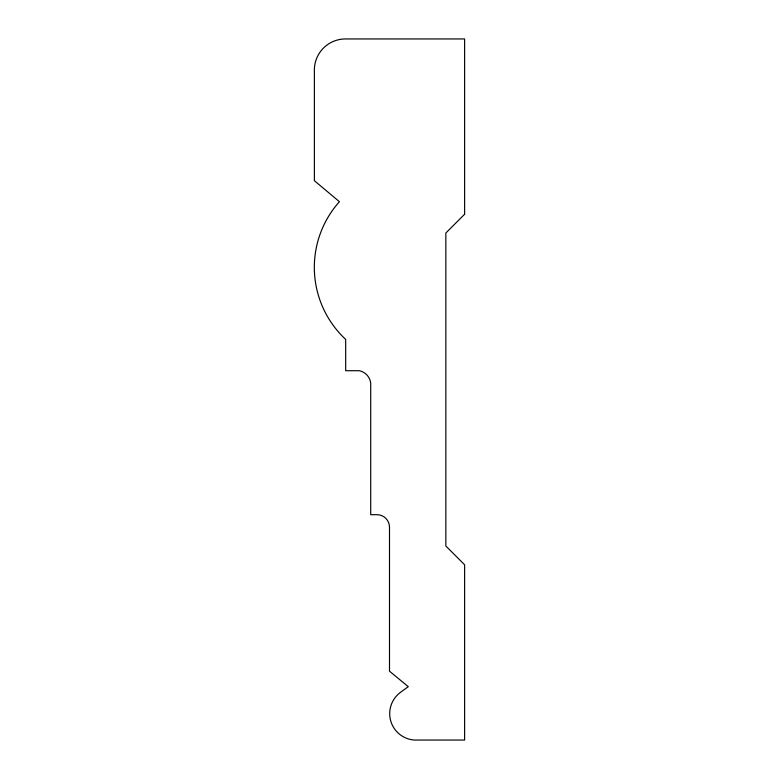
<?xml version="1.0" encoding="UTF-8"?>
<svg xmlns="http://www.w3.org/2000/svg" width="779" height="779" viewBox="0 0 779 779"><rect width="100%" height="100%" fill="white"/><g stroke="black" fill="none" stroke-linecap="round" stroke-linejoin="round"><path stroke-width="1.17" d="M464.615 214.225L445.841 233.009L445.841 545.991L464.615 564.775L464.615 740.05L414.535 740.05A26.447 26.447 0 0 1 400.669 692.21L408.284 686.669L389.5 671.196L389.5 527.217A12.522 12.522 0 0 0 376.978 514.695L370.716 514.695L370.716 383.239A14.373 14.373 0 0 0 359.294 370.716L345.681 370.716L345.681 339.42A98.466 98.466 0 0 1 339.42 201.703L314.385 180.699L314.385 69.019A31.082 31.082 0 0 1 345.633 38.95L464.615 38.95L464.615 214.225"/></g></svg>
